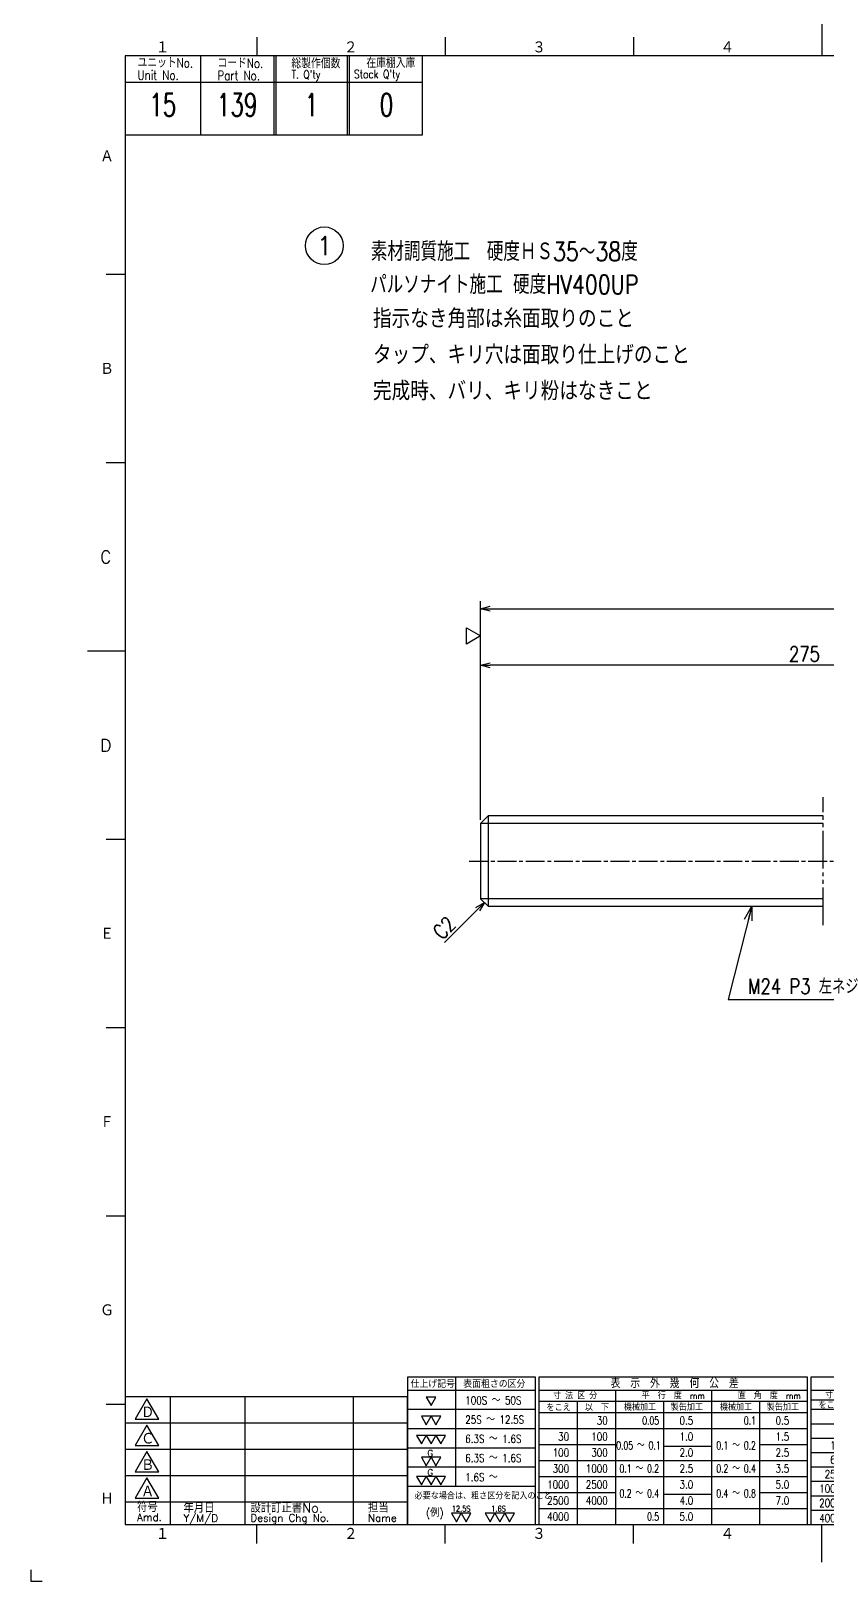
# Model space of a CAD drawing. Extents: x 0 to 594, y 0 to 840.
# Drawn here: x 0 to 211.4, y 0 to 411.6 of the extents above; entities that cross this region are included whole.
import ezdxf
from ezdxf.enums import TextEntityAlignment as Align

# ---------------------------------------------------------------- set-up
doc = ezdxf.new("R2010")
doc.units = 0
doc.linetypes.add('GEN4A', pattern=[15, 10, -1, 1, -1, 1, -1])
doc.linetypes.add('GEN7A', pattern=[7.5, 5, -0.75, 1, -0.75])
doc.layers.get('0').update_dxf_attribs({"linetype": 'CONTINUOUS'})
doc.layers.get('DEFPOINTS').update_dxf_attribs({"linetype": 'CONTINUOUS'})
for name, color, linetype in [('2', 5, 'CONTINUOUS'), ('4', 3, 'CONTINUOUS'), ('4A', 3, 'GEN4A'), ('5', 3, 'CONTINUOUS'), ('6', 52, 'CONTINUOUS'), ('7A', 4, 'GEN7A'), ('8', 1, 'CONTINUOUS'), ('RAHM2', 1, 'CONTINUOUS')]:
    doc.layers.add(name, color=color, linetype=linetype)
doc.styles.add('DIMENSION', font='monotxt.shx', dxfattribs={"bigfont": 'bigfont.shx'})
doc.styles.get("Standard").update_dxf_attribs({"font": 'romans.shx', "width": 0.8, "bigfont": 'extfont.shx'})
doc.dimstyles.new('GEN-ISO', dxfattribs={"dimtxt": 4, "dimasz": 2.5, "dimexe": 2, "dimexo": 1, "dimgap": 1, "dimtad": 3, "dimdec": 3, "dimrnd": 0.001, "dimdsep": 46, "dimtxsty": 'Standard', "dimblk": 'OPEN30', "dimcen": 0, "dimclrt": 52, "dimadec": 0, "dimazin": 0, "dimtp": 0.1, "dimtm": 0.1, "dimtfac": 0.6, "dimtdec": 3, "dimtmove": 0, "dimatfit": 3, "dimldrblk": 'OPEN30', "dimfxl": 1, "dimarcsym": 0})

# ---------------------------------------------------------------- blocks, each defined once
blk = doc.blocks.new('GENBALLOON1')
blk.add_circle((0, 0), 5)
at = {"flags": 1}
blk.add_attdef('GEN_PARENT', text='', height=2.5, dxfattribs=at).set_placement((0, 0), align=Align.MIDDLE)
blk.add_attdef('REF_NO', text='', height=3.5).set_placement((0, 0), align=Align.MIDDLE)
at = {"color": 7, "flags": 1}
for tag, p in [('5GENINF', (6.43, 0.96)), ('6GENINF', (6.43, 0.63)), ('7GENINF', (6.43, 0.3)), ('8GENINF', (6.43, -0.04)), ('9GENINF', (6.43, -0.37)), ('3GENINF', (6.43, -2.34)), ('4GENINF', (6.43, -2.67)), ('10GENINF', (6.43, -0.7)), ('11GENINF', (6.43, -1)), ('12GENINF', (6.43, -1.34)), ('13GENINF', (6.43, -1.67)), ('14GENINF', (6.43, -2)), ('15GENINF', (6.43, -3)), ('16GENINF', (6.43, -3.34)), ('17GENINF', (6.43, -3.7)), ('18GENINF', (6.43, -4.04)), ('20GENINF', (6.43, -4.7)), ('21GENINF', (6.43, -5.04)), ('22GENINF', (6.43, -5.37)), ('19GENINF', (6.43, -4.37))]:
    blk.add_attdef(tag, p, '', height=0.2, dxfattribs=at)
blk = doc.blocks.new('_Open30')
at = {"color": 0, "linetype": 'ByBlock', "lineweight": -2}
for p, q in [((-1, 0.27), (0, 0)), ((0, 0), (-1, -0.27)), ((0, 0), (-1, 0))]:
    blk.add_line(p, q, dxfattribs=at)
blk = doc.blocks.new('*D4')
at = {"layer": '5', "color": 0, "lineweight": -2, "transparency": 16777216}
for p, q in [((119.42, 202.17), (119.42, 260.17)), ((418.42, 199.17), (418.42, 260.17)), ((121.92, 258.17), (415.92, 258.17))]:
    blk.add_line(p, q, dxfattribs=at)
at = {"layer": 'DEFPOINTS', "color": 0, "transparency": 16777216}
for p in [(418.42, 258.17), (119.42, 201.17), (418.42, 198.17)]:
    blk.add_point(p, dxfattribs=at)
at = {"layer": '5', "color": 0, "lineweight": -2, "transparency": 16777216, "xscale": 2.5, "yscale": 2.5, "zscale": 2.5, "rotation": 180}
blk.add_blockref('_Open30', (119.42, 258.17), dxfattribs=at)
at = {"layer": '5', "color": 0, "lineweight": -2, "transparency": 16777216, "xscale": 2.5, "yscale": 2.5, "zscale": 2.5}
blk.add_blockref('_Open30', (418.42, 258.17), dxfattribs=at)
at = {"layer": '5', "color": 52, "transparency": 16777216, "insert": (268.92, 261.17), "char_height": 4, "attachment_point": 5}
blk.add_mtext('402', dxfattribs=at)
blk = doc.blocks.new('*D6')
at = {"layer": '5', "color": 0, "lineweight": -2, "transparency": 16777216}
for p, q in [((119.42, 202.17), (119.42, 245.17)), ((288.92, 243.17), (121.92, 243.17)), ((291.42, 204.17), (291.42, 245.17))]:
    blk.add_line(p, q, dxfattribs=at)
at = {"layer": 'DEFPOINTS', "color": 0, "transparency": 16777216}
for p in [(119.42, 243.17), (291.42, 203.17), (119.42, 201.17)]:
    blk.add_point(p, dxfattribs=at)
at = {"layer": '5', "color": 0, "lineweight": -2, "transparency": 16777216, "xscale": 2.5, "yscale": 2.5, "zscale": 2.5, "rotation": 180}
blk.add_blockref('_Open30', (119.42, 243.17), dxfattribs=at)
at = {"layer": '5', "color": 0, "lineweight": -2, "transparency": 16777216, "xscale": 2.5, "yscale": 2.5, "zscale": 2.5}
blk.add_blockref('_Open30', (291.42, 243.17), dxfattribs=at)
at = {"layer": '5', "color": 52, "transparency": 16777216, "insert": (205.42, 246.17), "char_height": 4, "attachment_point": 5}
blk.add_mtext('275', dxfattribs=at)
blk = doc.blocks.new('1A2ﾌﾞﾋﾝ')
at = {"layer": 'RAHM2', "color": 5, "linetype": 'Continuous'}
for p, q in [((210, 415), (210, 405)), ((60, 410), (60, 405)), ((110, 410), (110, 405)), ((160, 410), (160, 405)), ((579, 405), (25, 405)), ((25, 405), (25, 15)), ((104, 384), (104, 405)), ((25, 384), (64.5, 384)), ((64.5, 384), (104, 384)), ((20, 347), (25, 347)), ((20, 297), (25, 297)), ((15, 247), (25, 247)), ((20, 197), (25, 197)), ((20, 147), (25, 147)), ((20, 97), (25, 97)), ((20, 47), (25, 47)), ((25, 15), (579, 15)), ((60, 10), (60, 15)), ((110, 10), (110, 15)), ((160, 10), (160, 15)), ((210, 5), (210, 15)), ((0, 3), (0, 0)), ((0, 0), (3, 0))]:
    blk.add_line(p, q, dxfattribs=at)
at = {"layer": 'RAHM2', "color": 7, "linetype": 'Continuous'}
for p, q in [((45, 405), (45, 384)), ((64.5, 405), (64.5, 384)), ((65, 405), (65, 384)), ((84, 405), (84, 384)), ((84.5, 405), (84.5, 384)), ((25, 398), (64.5, 398)), ((64.5, 398), (104, 398)), ((25, 49), (100, 49)), ((37, 49), (37, 15)), ((56.8, 49), (56.8, 15)), ((85.6, 49), (85.6, 15)), ((100, 15), (100, 49)), ((25, 42), (100, 42)), ((25, 35), (100, 35)), ((25, 28), (100, 28)), ((25, 21), (100, 21))]:
    blk.add_line(p, q, dxfattribs=at)
for points in [[(30.79, 48.41), (27.65, 42.97), (33.92, 42.97)], [(30.79, 41.41), (27.65, 35.97), (33.92, 35.97)], [(30.79, 34.41), (27.65, 28.97), (33.92, 28.97)], [(30.79, 27.41), (27.65, 21.97), (33.92, 21.97)]]:
    blk.add_lwpolyline(points, close=True, dxfattribs=at)
at = {"layer": 'RAHM2', "color": 5, "linetype": 'Continuous'}
for s, p in [('１', (33.1, 405.6)), ('２', (83.1, 405.6)), ('３', (133.1, 405.6)), ('４', (183.1, 405.6)), ('Ａ', (18.36, 376.71)), ('Ｂ', (18.36, 320.24)), ('C', (18.36, 270.24)), ('D', (18.36, 220.24)), ('Ｅ', (18.36, 170.24)), ('Ｆ', (18.36, 120.24)), ('Ｇ', (18.36, 70.24)), ('Ｈ', (18.36, 20.24)), ('１', (33.1, 10.87)), ('２', (83.1, 10.87)), ('３', (133.1, 10.87)), ('４', (183.1, 10.87))]:
    blk.add_text(s, height=3.31, dxfattribs=at).set_placement(p)
at = {"layer": 'RAHM2', "color": 7, "linetype": 'Continuous', "width": 0.8}
for s, height, p in [('ユニットNo.', 2.5, (28.29, 401.92)), ('コードNo.', 2.5, (49.52, 401.81)), ('総製作個数', 2.5, (69.17, 401.72)), ('在庫棚入庫', 2.5, (89.08, 401.82)), ('Unit No.', 2.5, (28.29, 398.64)), ('Part No.', 2.5, (49.52, 398.53)), ("T. Q'ty", 2.2, (69.17, 398.96)), ("Stock Q'ty", 2.2, (85.8, 399.06))]:
    blk.add_text(s, height=height, dxfattribs=at).set_placement(p)
at = {"layer": 'RAHM2', "color": 7, "linetype": 'Continuous'}
for s, height, p in [('Ｄ', 3.2, (29.23, 43.2)), ('Ｃ', 3.2, (29.23, 36.2)), ('Ｂ', 3.2, (29.23, 29.2)), ('Ａ', 3.2, (29.23, 22.2)), ('符号', 2.5, (28.17, 18.37)), ('年月日', 2.5, (40.49, 18.14)), ('設計訂正書No.', 2.5, (58.29, 18.18)), ('担当', 2.5, (89.5, 18.18)), ('Amd.', 2, (28.17, 15.93)), ('Y/M/D', 2, (40.49, 15.7)), ('Design Chg No.', 2, (58.29, 15.75)), ('Name', 2, (89.5, 15.75))]:
    blk.add_text(s, height=height, dxfattribs=at).set_placement(p)
at = {"layer": 'RAHM2', "color": 5, "linetype": 'Continuous', "width": 0.7}
for tag, p in [('HEADER3', (35, 392.01)), ('HEADER4', (54.75, 392)), ('HEADER15', (74.49, 392)), ('HEADER16', (94.43, 392))]:
    blk.add_attdef(tag, text='', height=6, dxfattribs=at).set_placement(p, align=Align.MIDDLE)
at = {"layer": 'RAHM2', "color": 7, "linetype": 'Continuous'}
blk.add_attdef('HEADER5', text='', height=2.5, dxfattribs=at).set_placement((63.69, 385.1), align=Align.BOTTOM_RIGHT)
for tag, height, width, p in [('HEADER25', 3.2, 0.63, (46.91, 45.38)), ('HEADER23', 3.33, 0.8, (71.4, 45.2)), ('HEADER24', 3.5, 0.8, (92.57, 45.22)), ('HEADER1', 5, 0.9, (528.12, 45.15)), ('HEADER7', 5, 0.8, (343.38, 40.8)), ('GEN-TITLE-SCA', 4, 0.85, (430.79, 40.85)), ('HEADER22', 3.2, 0.63, (46.91, 38.38)), ('HEADER20', 3.33, 0.8, (71.4, 38.2)), ('HEADER21', 3.5, 0.8, (92.57, 38.22)), ('HEADER2', 6, 0.9, (527.89, 36.68)), ('HEADER19', 3.2, 0.63, (46.91, 31.38)), ('HEADER18', 3.5, 0.8, (92.57, 31.22)), ('HEADER17', 3.33, 0.8, (71.4, 31.2)), ('HEADER11', 3.2, 0.63, (46.91, 24.38)), ('HEADER9', 3.33, 0.8, (71.4, 24.2)), ('HEADER10', 3.5, 0.8, (92.57, 24.22)), ('HEADER14', 3.31, 0.8, (295.54, 17.82))]:
    blk.add_attdef(tag, text='', height=height, dxfattribs=dict(at, width=width)).set_placement(p, align=Align.MIDDLE)
at = {"layer": 'RAHM2', "color": 7, "linetype": 'Continuous', "width": 0.8}
blk.add_attdef('GEN-TITLE-DAT', text='', height=3.5, dxfattribs=at).set_placement((444.35, 39.1), align=Align.BOTTOM_LEFT)
at = {"layer": 'RAHM2', "color": 5, "linetype": 'Continuous', "style": 'DIMENSION', "width": 1.2}
for tag, p in [('HEADER13', (382.56, 16.75)), ('HEADER12', (416.26, 16.72)), ('GEN-TITLE-DWG', (485.79, 16.74))]:
    blk.add_attdef(tag, text='', height=7.02, dxfattribs=at).set_placement(p, align=Align.BOTTOM_LEFT)
at = {"layer": 'RAHM2', "color": 5, "linetype": 'Continuous', "style": 'DIMENSION'}
blk.add_attdef('HEADER8', text='', height=7.02, dxfattribs=at).set_placement((577.6, 16.71), align=Align.BOTTOM_RIGHT)
at = {"layer": 'RAHM2', "color": 5, "linetype": 'Continuous'}
blk.add_attdef('HEADER6', text='', height=5.8, dxfattribs=at).set_placement((376.09, 17.1), align=Align.BOTTOM_RIGHT)
blk = doc.blocks.new('A$C6F883D87')
for p, q in [((112.75, 54.1), (112.75, 25.2)), ((100, 50.7), (134, 50.7)), ((134.85, 50.7), (206.25, 50.7)), ((155.25, 50.7), (155.25, 15)), ((180.75, 50.7), (180.75, 15)), ((207.1, 50.7), (253, 50.7)), ((227.5, 50.7), (227.5, 15)), ((240.25, 50.7), (240.25, 15)), ((134.85, 47.72), (206.25, 47.72)), ((145.05, 47.72), (145.05, 15)), ((168, 47.72), (168, 15)), ((193.5, 47.72), (193.5, 15)), ((207.1, 48.15), (227.5, 48.15)), ((207.1, 45.6), (253, 45.6)), ((217.3, 48.15), (217.3, 15)), ((134.85, 44.75), (206.25, 44.75)), ((100, 25.2), (134, 25.2))]:
    blk.add_line(p, q)
for points in [[(106.27, 46.6), (107.56, 48.83), (104.98, 48.83), (106.27, 46.6)], [(104.98, 41.5), (106.26, 43.73), (103.69, 43.73), (104.98, 41.5)], [(107.55, 41.5), (108.84, 43.73), (106.26, 43.73), (107.55, 41.5)], [(103.69, 36.4), (104.98, 38.63), (102.4, 38.63), (103.69, 36.4)], [(106.27, 36.4), (107.56, 38.63), (104.98, 38.63), (106.27, 36.4)], [(108.85, 36.4), (110.13, 38.63), (107.56, 38.63), (108.85, 36.4)], [(104.98, 30.61), (106.26, 32.84), (103.69, 32.84), (104.98, 30.61)], [(107.55, 30.61), (108.84, 32.84), (106.26, 32.84), (107.55, 30.61)], [(103.69, 25.51), (104.98, 27.74), (102.4, 27.74), (103.69, 25.51)], [(106.27, 25.51), (107.56, 27.74), (104.98, 27.74), (106.27, 25.51)], [(108.85, 25.51), (110.13, 27.74), (107.56, 27.74), (108.85, 25.51)], [(112.99, 15.74), (114.28, 17.97), (111.7, 17.97), (112.99, 15.74)], [(115.56, 15.74), (116.85, 17.97), (114.28, 17.97), (115.56, 15.74)], [(121.95, 15.74), (123.23, 17.97), (120.66, 17.97), (121.95, 15.74)], [(124.52, 15.74), (125.81, 17.97), (123.23, 17.97), (124.52, 15.74)], [(127.1, 15.74), (128.39, 17.97), (125.81, 17.97), (127.1, 15.74)]]:
    blk.add_lwpolyline(points, close=True)
at = {"layer": '2'}
for points in [[(100, 15), (134, 15), (134, 54.1), (100, 54.1)], [(134.85, 15), (206.25, 15), (206.25, 54.1), (134.85, 54.1)], [(207.1, 15), (253, 15), (253, 54.1), (207.1, 54.1)]]:
    blk.add_lwpolyline(points, close=True, dxfattribs=at)
at = {"layer": '4'}
for p, q in [((100, 45.6), (134, 45.6)), ((207.1, 41.77), (240.25, 41.77)), ((100, 40.5), (134, 40.5)), ((134.85, 40.5), (206.25, 40.5)), ((207.1, 37.95), (240.25, 37.95)), ((100, 35.4), (134, 35.4)), ((134.85, 36.25), (155.25, 36.25)), ((168, 35.82), (180.75, 35.82)), ((193.5, 36.25), (206.25, 36.25)), ((207.1, 34.12), (253, 34.12)), ((100, 30.3), (134, 30.3)), ((134.85, 32), (206.25, 32)), ((207.1, 30.3), (240.25, 30.3)), ((134.85, 27.75), (206.25, 27.75)), ((207.1, 26.47), (253, 26.47)), ((134.85, 23.5), (155.25, 23.5)), ((168, 23.07), (180.75, 23.07)), ((193.5, 23.5), (206.25, 23.5)), ((207.1, 22.65), (253, 22.65)), ((134.85, 19.25), (206.25, 19.25)), ((207.1, 18.82), (253, 18.82))]:
    blk.add_line(p, q, dxfattribs=at)
for s, p in [('表\u3000示\u3000外\u3000幾\u3000何\u3000公\u3000差', (170.95, 51.26)), ('表\u3000示\u3000外\u3000公\u3000差', (230.48, 51.26))]:
    blk.add_text(s, height=2.38).set_placement(p, align=Align.CENTER)
at = {"width": 0.9}
for s, height, p in [('仕上げ記号', 1.87, (106.71, 51.32)), ('表面粗さの区分', 1.87, (123.05, 51.32)), ('寸 法 区 分', 1.7, (144.53, 48.33)), ('平\u3000行\u3000度\u3000mm', 1.7, (170.56, 48.33)), ('直\u3000角\u3000度\u3000mm', 1.7, (196.06, 48.33)), ('寸 法 区 分', 1.7, (216.78, 48.54)), ('機械加工', 1.955, (234, 48.22)), ('製缶加工', 1.955, (245.88, 48.22)), ('をこえ', 1.7, (140.11, 45.18)), ('以\u3000下', 1.7, (150.31, 45.18)), ('機械加工', 1.7, (161.75, 45.27)), ('製缶加工', 1.7, (174.2, 45.27)), ('機械加工', 1.7, (187.25, 45.27)), ('製缶加工', 1.7, (199.7, 45.27)), ('をこえ', 1.7, (212.36, 45.81)), ('以\u3000下', 1.7, (222.56, 45.81)), ('%%P', 1.7, (233.9, 45.94)), ('%%P', 1.7, (246.65, 45.94))]:
    blk.add_text(s, height=height, dxfattribs=at).set_placement(p, align=Align.CENTER)
for s, height, width, p in [('100S ～ 50S', 2.125, 0.8, (115.34, 46.88)), ('25S ～ 12.5S', 2.125, 0.8, (115.34, 41.78)), ('0.1', 2.125, 0.8, (232.1, 42.6)), ('1', 2.12, 0.8, (245.61, 39.06)), ('6.3S ～ 1.6S', 2.125, 0.8, (115.34, 36.68)), ('0.2', 2.125, 0.8, (232.1, 38.78)), ('0.3', 2.125, 0.8, (232.1, 34.95)), ('6.3S ～ 1.6S', 2.125, 0.8, (115.34, 31.58)), ('0.5', 2.125, 0.8, (232.1, 31.13)), ('0.8', 2.125, 0.8, (232.1, 27.3)), ('2', 2.12, 0.8, (245.61, 29.15)), ('1.6S ～ ', 2.125, 0.8, (115.34, 26.48)), ('1.0', 2.125, 0.8, (232.1, 23.48)), ('3', 2.12, 0.8, (245.61, 23.55)), ('必要な場合は、粗さ区分を記入のこと', 1.7, 0.9, (101.89, 21.72)), ('1.5', 2.125, 0.8, (232.1, 19.65)), ('4', 2.12, 0.8, (245.61, 19.73)), ('(例)', 2, 0.9, (104.91, 17.1)), ('12.5S', 1.53, 0.8, (111.75, 18.43)), ('1.6S', 1.53, 0.8, (122.24, 18.43)), ('6', 2.12, 0.8, (245.61, 15.48))]:
    blk.add_text(s, height=height, dxfattribs=dict(width=width)).set_placement(p)
for s, height, width, p in [('30', 2.125, 0.8, (153.18, 41.54)), ('0.05', 2.125, 0.7, (166.81, 41.54)), ('0.5', 2.125, 0.8, (175.9, 41.54)), ('0.1', 2.125, 0.7, (192.52, 41.54)), ('0.5', 2.125, 0.8, (201.4, 41.54)), ('4', 2.12, 0.8, (225.43, 42.6)), ('30', 2.125, 0.8, (142.92, 37.29)), ('100', 2.125, 0.8, (153.18, 37.29)), ('0.05 ～ 0.1', 2.125, 0.7, (167.22, 34.94)), ('1.0', 2.125, 0.8, (175.9, 37.29)), ('0.1 ～ 0.2', 2.125, 0.7, (192.52, 34.94)), ('1.5', 2.125, 0.8, (201.4, 37.29)), ('16', 2.125, 0.8, (215.17, 34.95)), ('4', 2.12, 0.8, (215.17, 38.78)), ('63', 2.125, 0.8, (225.43, 34.95)), ('16', 2.125, 0.8, (225.43, 38.78)), ('100', 2.125, 0.8, (142.92, 33.04)), ('300', 2.125, 0.8, (153.18, 33.04)), ('2.0', 2.125, 0.8, (175.9, 33.04)), ('2.5', 2.125, 0.8, (201.4, 33.04)), ('63', 2.125, 0.8, (215.17, 31.13)), ('250', 2.125, 0.8, (225.43, 31.13)), ('300', 2.125, 0.8, (142.92, 28.79)), ('1000', 2.125, 0.8, (153.18, 28.79)), ('0.1 ～ 0.2', 2.125, 0.7, (166.81, 28.79)), ('2.5', 2.125, 0.8, (175.9, 28.79)), ('0.2 ～ 0.4', 2.125, 0.7, (192.52, 28.79)), ('3.5', 2.125, 0.8, (201.4, 28.79)), ('250', 2.125, 0.8, (215.17, 27.3)), ('1000', 2.125, 0.8, (225.43, 27.3)), ('1000', 2.125, 0.8, (142.92, 24.54)), ('2500', 2.125, 0.8, (153.18, 24.54)), ('3.0', 2.125, 0.8, (175.9, 24.54)), ('5.0', 2.125, 0.8, (201.4, 24.54)), ('1000', 2.125, 0.8, (215.17, 23.48)), ('2000', 2.125, 0.8, (225.43, 23.48)), ('2500', 2.125, 0.8, (142.92, 20.29)), ('4000', 2.125, 0.8, (153.18, 20.29)), ('0.2 ～ 0.4', 2.125, 0.7, (166.81, 22.2)), ('4.0', 2.125, 0.8, (175.9, 20.29)), ('0.4 ～ 0.8', 2.125, 0.7, (192.52, 22.2)), ('7.0', 2.125, 0.8, (201.4, 20.29)), ('2000', 2.125, 0.8, (215.17, 19.65)), ('4000', 2.125, 0.8, (225.43, 19.65)), ('4000', 2.125, 0.8, (142.92, 16.04)), ('0.5', 2.125, 0.7, (166.81, 16.04)), ('5.0', 2.125, 0.8, (175.9, 16.04)), ('4000', 2.125, 0.8, (215.17, 15.65))]:
    blk.add_text(s, height=height, dxfattribs=dict(width=width)).set_placement(p, align=Align.RIGHT)
for p in [(106.8, 33.08), (106.8, 27.98)]:
    blk.add_text('G', height=1.7).set_placement(p, align=Align.RIGHT)

msp = doc.modelspace()

# ---------------------------------------------------------------- linework, layer by layer
at = {"layer": '2'}
for p, q in [((119.4152, 201.1674), (121.4152, 203.1674)), ((121.4152, 203.1674), (121.4152, 179.1674)), ((210.4152, 203.1674), (121.4152, 203.1674)), ((119.4152, 201.1674), (119.4152, 181.1674)), ((119.4152, 181.1674), (121.4152, 179.1674)), ((121.4152, 179.1674), (210.4152, 179.1674))]:
    msp.add_line(p, q, dxfattribs=at)
at = {"layer": '4'}
for p, q in [((210.4152, 201.1674), (119.4152, 201.1674)), ((210.4152, 181.1674), (119.4152, 181.1674))]:
    msp.add_line(p, q, dxfattribs=at)
at = {"layer": '4A'}
msp.add_line((210.4152, 174.1674), (210.4152, 208.1674), dxfattribs=at)
at = {"layer": '7A'}
msp.add_line((116.4152, 191.1674), (424.5626, 191.1674), dxfattribs=at)
at = {"layer": '8'}
msp.add_lwpolyline([(119.4152, 250.9478), (115.6652, 248.7828), (115.6652, 253.1128), (119.4152, 250.9478)], close=True, dxfattribs=at)

# ---------------------------------------------------------------- block references
at = {"layer": '2'}
ref = msp.add_blockref('1A2ﾌﾞﾋﾝ', (0, 0), dxfattribs=at)
ref.add_attrib('HEADER3', '15', dxfattribs={"layer": 'RAHM2', "color": 5, "linetype": 'Continuous', "height": 6, "width": 0.7}).set_placement((35.0039, 392.0069), align=Align.MIDDLE)
ref.add_attrib('HEADER4', '139', dxfattribs={"layer": 'RAHM2', "color": 5, "linetype": 'Continuous', "height": 6, "width": 0.7}).set_placement((54.7539, 392), align=Align.MIDDLE)
ref.add_attrib('HEADER15', '1', dxfattribs={"layer": 'RAHM2', "color": 5, "linetype": 'Continuous', "height": 6, "width": 0.7}).set_placement((74.489, 392), align=Align.MIDDLE)
ref.add_attrib('HEADER16', '0', dxfattribs={"layer": 'RAHM2', "color": 5, "linetype": 'Continuous', "height": 6, "width": 0.7}).set_placement((94.4307, 392), align=Align.MIDDLE)
at = {"layer": '5'}
ref = msp.add_blockref('GENBALLOON1', (77.9094, 354.5664), dxfattribs=at)
ref.add_attrib('REF_NO', '1', dxfattribs={"color": 7, "height": 5, "width": 0.9}).set_placement((77.9094, 354.5664), align=Align.MIDDLE_CENTER)
at = {"layer": '6'}
msp.add_blockref('A$C6F883D87', (0, 0), dxfattribs=at)

# ---------------------------------------------------------------- texts
at = {"layer": '5', "color": 52, "insert": (190.4518, 157.8973), "char_height": 4, "attachment_point": 4}
msp.add_mtext('M24 P3 左ネジ', dxfattribs=at)
at = {"layer": '6'}
for s, width, p in [('素材調質施工\u3000硬度ＨＳ35～38度', 0.8, (90.2504, 350.5463)), ('パルソナイト施工 硬度HV400UP', 0.8, (90.0777, 341.7811)), ('指示なき角部は糸面取りのこと', 0.9, (90.8267, 332.7133)), ('タップ、キリ穴は面取り仕上げのこと', 0.9, (90.8267, 323.1133)), ('完成時、バリ、キリ粉はなきこと', 0.9, (90.8267, 313.5133))]:
    msp.add_text(s, height=5, dxfattribs=dict(at, width=width)).set_placement(p)
at = {"layer": '6', "width": 0.8}
msp.add_text('C2', height=4, rotation=45, dxfattribs=at).set_placement((109.1831, 170.0286))

# ---------------------------------------------------------------- dimensions: what is measured, and where the dimension line sits
at = {"layer": '5'}
for base, p1, p2, text, picture, middle in [((418.4152, 258.1674), (119.4152, 201.1674), (418.4152, 198.1674), '402', '*D4', (268.9152, 261.1674)), ((119.4152, 243.1674), (291.4152, 203.1674), (119.4152, 201.1674), '275', '*D6', (205.4152, 246.1674))]:
    dim = msp.add_linear_dim(base=base, p1=p1, p2=p2, text=text, dimstyle='GEN-ISO', dxfattribs=at)
    dim.commit()
    dim.dimension.update_dxf_attribs({"geometry": picture, "text_midpoint": middle})

# ---------------------------------------------------------------- leaders
msp.add_leader([(120.4152, 180.1674), (109.8086, 169.5608)], dimstyle='GEN-ISO', dxfattribs=at)
at = {"layer": '5', "annotation_type": 0, "has_hookline": 1, "hookline_direction": 0, "text_width": 29.6838}
msp.add_leader([(191.4152, 179.1674), (185.2018, 154.3973), (188.9518, 154.3973)], dimstyle='GEN-ISO', override={"dimscale": 1.5}, dxfattribs=at)

doc.saveas('drawing.dxf')
